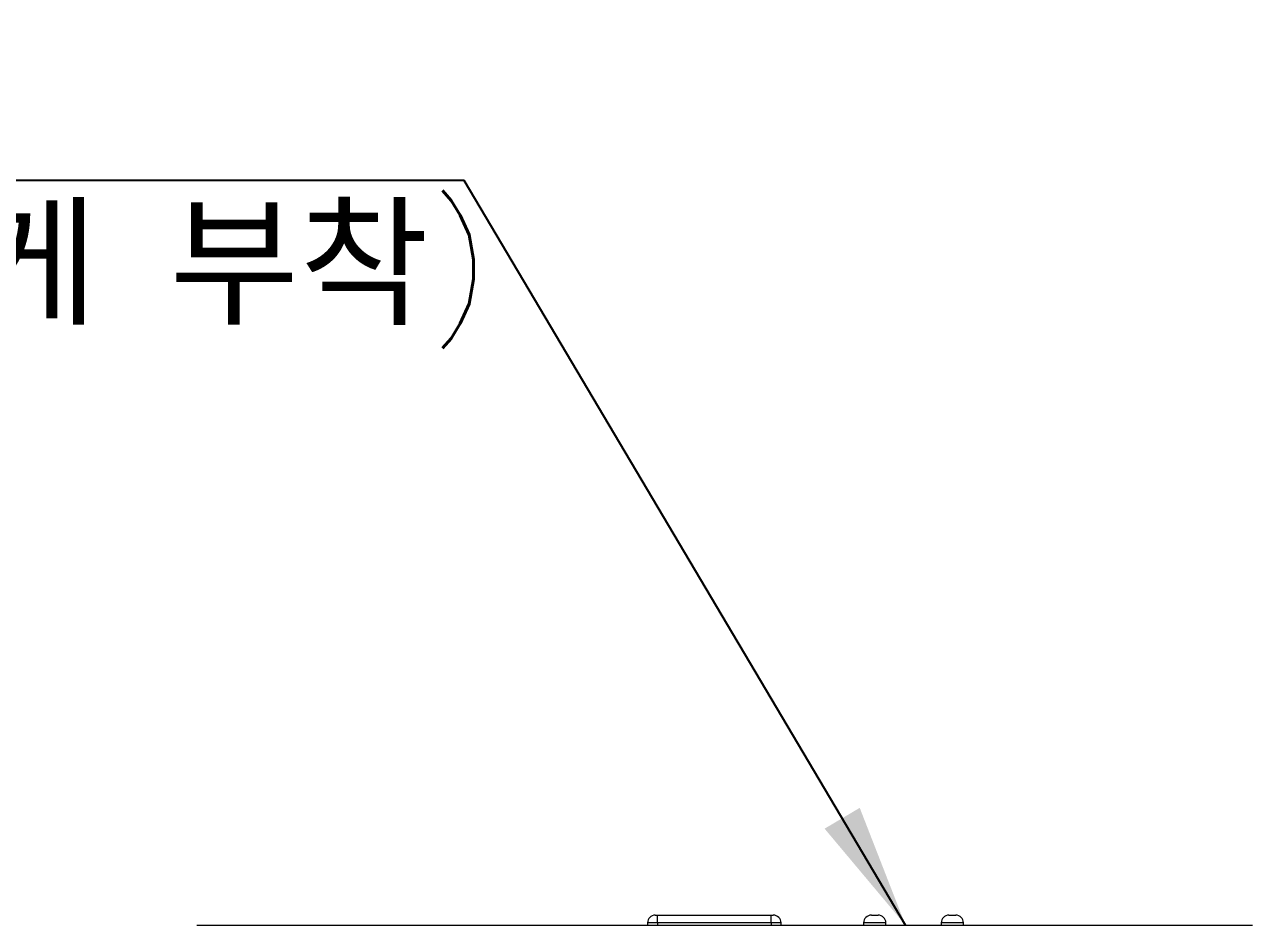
# Model space of a CAD drawing. Extents: x -1671 to 824, y 68 to 2359.
# Drawn here: x -917.9 to -680.6, y 1008.2 to 1182.4 of the extents above; entities that cross this region are included whole.
import ezdxf

# ---------------------------------------------------------------- set-up
doc = ezdxf.new("R2010")
doc.units = 0
doc.header["$LTSCALE"] = 20
doc.header["$MEASUREMENT"] = 0
doc.layers.get('0').update_dxf_attribs({"linetype": 'CONTINUOUS'})
doc.layers.add('2', color=2, linetype='CONTINUOUS')
doc.styles.add('ROMANS', font='romans', dxfattribs={"height": 10.144927})
doc.dimstyles.get("Standard").update_dxf_attribs({"dimtxt": 2.7, "dimasz": 2.5, "dimexe": 1.5, "dimexo": 1.5, "dimgap": 1.5, "dimtad": 1, "dimdec": 0, "dimlfac": 10, "dimzin": 0, "dimdsep": 46, "dimtxsty": 'Standard', "dimcen": 0, "dimclrt": 2, "dimadec": 0, "dimazin": 0, "dimtfac": 1, "dimtdec": 0, "dimtmove": 0, "dimatfit": 3, "dimfxl": 0, "dimtolj": 1, "dimtzin": 0, "dimarcsym": 0})

msp = doc.modelspace()

# ---------------------------------------------------------------- linework, layer by layer
at = {"color": 7, "linetype": 'Continuous', "lineweight": 15}
for p, q in [((-797.5, 1008.71), (-797.5, 1008.21)), ((-796, 1010.21), (-795.6, 1010.21)), ((-795.6, 1008.71), (-795.6, 1010.21)), ((-795.6, 1010.21), (-773.6, 1010.21)), ((-773.6, 1008.71), (-795.6, 1008.71)), ((-773.6, 1008.71), (-773.6, 1010.21)), ((-773.6, 1010.21), (-773.2, 1010.21)), ((-771.7, 1008.21), (-771.7, 1008.71)), ((-755.75, 1008.71), (-755.75, 1008.21)), ((-754.25, 1010.21), (-753.95, 1010.21)), ((-753.95, 1010.21), (-752.95, 1010.21)), ((-751.45, 1008.21), (-751.45, 1008.71)), ((-740.75, 1008.71), (-740.75, 1008.21)), ((-739.25, 1010.21), (-737.95, 1010.21)), ((-736.45, 1008.21), (-736.45, 1008.71)), ((-680.6, 1008.21), (-884.6, 1008.21))]:
    msp.add_line(p, q, dxfattribs=at)
at = {"color": 8, "linetype": 'Continuous', "lineweight": 15}
for p, q in [((-795.6, 1008.71), (-797.5, 1008.71)), ((-795.6, 1008.71), (-795.6, 1008.21)), ((-771.7, 1008.71), (-773.6, 1008.71)), ((-773.6, 1008.71), (-773.6, 1008.21)), ((-754.74, 1008.71), (-755.75, 1008.71)), ((-751.45, 1008.71), (-754.74, 1008.71)), ((-736.45, 1008.71), (-740.75, 1008.71))]:
    msp.add_line(p, q, dxfattribs=at)
at = {"color": 7, "linetype": 'Continuous', "lineweight": 15}
for centre, start, end in [((-796, 1008.71), 90, 180), ((-773.2, 1008.71), 0, 90), ((-754.25, 1008.71), 90, 180), ((-752.95, 1008.71), 0, 90), ((-739.25, 1008.71), 90, 180), ((-737.95, 1008.71), 0, 90)]:
    msp.add_arc(centre, 1.5, start, end, dxfattribs=at)

# ---------------------------------------------------------------- texts
at = {"layer": '2', "ltscale": 1.2, "insert": (-1168.94, 1149.8), "char_height": 20, "attachment_point": 4, "style": 'ROMANS'}
msp.add_mtext('{\\Ftxt|c129;DST-550}리모컨\\P(사용자 편의성에 맞게 부착)', dxfattribs=at)

# ---------------------------------------------------------------- leaders
msp.add_leader([(-747.66, 1008.28), (-832.93, 1152.24), (-1173.73, 1152.24)], dimstyle='Standard', override={"dimscale": 1.2, "dimtxt": 20, "dimasz": 20, "dimexe": 5, "dimgap": 10, "dimtad": 0, "dimtoh": 1, "dimlfac": 1, "dimzin": 12, "dimclrd": 3, "dimclre": 3, "dimazin": 2, "dimarcsym": 1})

doc.saveas('drawing.dxf')
